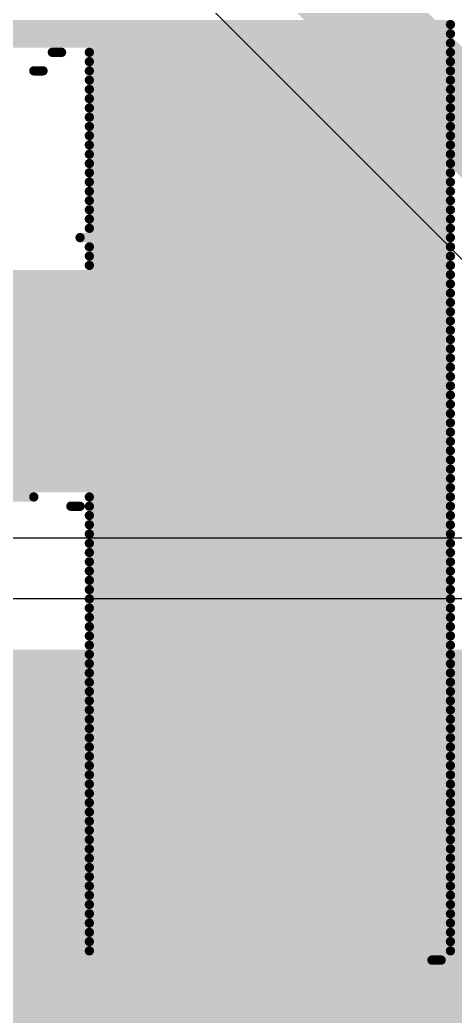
# Model space of a CAD drawing. Header units: inches. Extents: x -5 to 247, y -53 to 67.
# Drawn here: x 30.909 to 32.103, y -18.9 to -16.168 of the extents above; entities that cross this region are included whole.
import ezdxf

# ---------------------------------------------------------------- set-up
doc = ezdxf.new("R2010")
doc.units = ezdxf.units.IN
for name, color, linetype in [('Board Outline', 216, 'Continuous'), ('Bottom Overlay', 54, 'Continuous'), ('Top Layer', 1, 'Continuous'), ('Top Overlay', 2, 'Continuous'), ('Top Paste', 8, 'Continuous'), ('Top Solder', 216, 'Continuous')]:
    doc.layers.add(name, color=color, linetype=linetype)

# ---------------------------------------------------------------- blocks, each defined once
blk = doc.blocks.new('C___1206_51')
at = {"layer": 'Top Layer'}
blk.add_hatch(color=1, dxfattribs=at).paths.add_polyline_path([(0.508, 0.889), (2.032, 0.889), (2.032, -0.889), (0.508, -0.889)])
at = {"layer": 'Top Paste'}
blk.add_hatch(color=8, dxfattribs=at).paths.add_polyline_path([(0.508, 0.889), (2.032, 0.889), (2.032, -0.889), (0.508, -0.889)])
at = {"layer": 'Top Solder'}
blk.add_hatch(color=216, dxfattribs=at).paths.add_polyline_path([(0.4064, 0.9906), (2.1336, 0.9906), (2.1336, -0.9906), (0.4064, -0.9906)])
at = {"layer": 'Top Overlay'}
blk.add_lwpolyline([(2.1336, 0.9906, 0.127, 0.127, 0), (2.1336, -0.9906, 0.127, 0.127, 0)], format="xyseb", dxfattribs=at)

msp = doc.modelspace()

# ---------------------------------------------------------------- linework, layer by layer
at = {"layer": 'Board Outline'}
msp.add_lwpolyline([(49.772, 6.3476, 0.254, 0.254, -0.6504), (32.1175, -53.0547, 0.254, 0.254, 0)], format="xyseb", dxfattribs=at)
at = {"layer": 'Bottom Overlay'}
for points in [[(29.2711, -16.181, 0.0254, 0.0254, 0), (32.0905, -16.181, 0.0254, 0.0254, 0)], [(29.2457, -16.2064, 0.0254, 0.0254, 0), (32.0905, -16.2064, 0.0254, 0.0254, 0)], [(29.2457, -16.2318, 0.0254, 0.0254, 0), (32.0905, -16.2318, 0.0254, 0.0254, 0)], [(30.9983, -16.2572, 0.0254, 0.0254, 0), (31.0237, -16.2572, 0.0254, 0.0254, 0)], [(31.0999, -16.2572, 0.0254, 0.0254, 0), (32.0905, -16.2572, 0.0254, 0.0254, 0)], [(31.0999, -16.2826, 0.0254, 0.0254, 0), (32.0905, -16.2826, 0.0254, 0.0254, 0)], [(30.9475, -16.308, 0.0254, 0.0254, 0), (30.9729, -16.308, 0.0254, 0.0254, 0)], [(31.0999, -16.308, 0.0254, 0.0254, 0), (32.0905, -16.308, 0.0254, 0.0254, 0)], [(31.0999, -16.3334, 0.0254, 0.0254, 0), (32.0905, -16.3334, 0.0254, 0.0254, 0)], [(31.0999, -16.3588, 0.0254, 0.0254, 0), (32.0905, -16.3588, 0.0254, 0.0254, 0)], [(31.0999, -16.3842, 0.0254, 0.0254, 0), (32.0905, -16.3842, 0.0254, 0.0254, 0)], [(31.0999, -16.4096, 0.0254, 0.0254, 0), (32.0905, -16.4096, 0.0254, 0.0254, 0)], [(31.0999, -16.435, 0.0254, 0.0254, 0), (32.0905, -16.435, 0.0254, 0.0254, 0)], [(31.0999, -16.4604, 0.0254, 0.0254, 0), (32.0905, -16.4604, 0.0254, 0.0254, 0)], [(31.0999, -16.4858, 0.0254, 0.0254, 0), (32.0905, -16.4858, 0.0254, 0.0254, 0)], [(31.0999, -16.5112, 0.0254, 0.0254, 0), (32.0905, -16.5112, 0.0254, 0.0254, 0)], [(31.0999, -16.5366, 0.0254, 0.0254, 0), (32.0905, -16.5366, 0.0254, 0.0254, 0)], [(31.0999, -16.562, 0.0254, 0.0254, 0), (32.0905, -16.562, 0.0254, 0.0254, 0)], [(31.0999, -16.5874, 0.0254, 0.0254, 0), (32.0905, -16.5874, 0.0254, 0.0254, 0)], [(31.0999, -16.6128, 0.0254, 0.0254, 0), (32.0905, -16.6128, 0.0254, 0.0254, 0)], [(31.0999, -16.6382, 0.0254, 0.0254, 0), (32.0905, -16.6382, 0.0254, 0.0254, 0)], [(31.0999, -16.6636, 0.0254, 0.0254, 0), (32.0905, -16.6636, 0.0254, 0.0254, 0)], [(31.0999, -16.689, 0.0254, 0.0254, 0), (32.0905, -16.689, 0.0254, 0.0254, 0)], [(31.0999, -16.7144, 0.0254, 0.0254, 0), (32.0905, -16.7144, 0.0254, 0.0254, 0)], [(31.0999, -16.7398, 0.0254, 0.0254, 0), (32.0905, -16.7398, 0.0254, 0.0254, 0)], [(31.0745, -16.7652, 0.0254, 0.0254, 0), (32.0905, -16.7652, 0.0254, 0.0254, 0)], [(31.0999, -16.7906, 0.0254, 0.0254, 0), (32.0905, -16.7906, 0.0254, 0.0254, 0)], [(31.0999, -16.816, 0.0254, 0.0254, 0), (32.0905, -16.816, 0.0254, 0.0254, 0)], [(31.0999, -16.8414, 0.0254, 0.0254, 0), (32.0905, -16.8414, 0.0254, 0.0254, 0)], [(29.2965, -16.8668, 0.0254, 0.0254, 0), (32.0905, -16.8668, 0.0254, 0.0254, 0)], [(29.2965, -16.8922, 0.0254, 0.0254, 0), (32.0905, -16.8922, 0.0254, 0.0254, 0)], [(29.3473, -16.9176, 0.0254, 0.0254, 0), (32.0905, -16.9176, 0.0254, 0.0254, 0)], [(29.3473, -16.943, 0.0254, 0.0254, 0), (32.0905, -16.943, 0.0254, 0.0254, 0)], [(29.3727, -16.9684, 0.0254, 0.0254, 0), (32.0905, -16.9684, 0.0254, 0.0254, 0)], [(29.3981, -16.9938, 0.0254, 0.0254, 0), (32.0905, -16.9938, 0.0254, 0.0254, 0)], [(29.3981, -17.0192, 0.0254, 0.0254, 0), (32.0905, -17.0192, 0.0254, 0.0254, 0)], [(29.4235, -17.0446, 0.0254, 0.0254, 0), (32.0905, -17.0446, 0.0254, 0.0254, 0)], [(29.4489, -17.07, 0.0254, 0.0254, 0), (32.0905, -17.07, 0.0254, 0.0254, 0)], [(29.4743, -17.0954, 0.0254, 0.0254, 0), (32.0905, -17.0954, 0.0254, 0.0254, 0)], [(29.4997, -17.1208, 0.0254, 0.0254, 0), (32.0905, -17.1208, 0.0254, 0.0254, 0)], [(29.5251, -17.1462, 0.0254, 0.0254, 0), (32.0905, -17.1462, 0.0254, 0.0254, 0)], [(29.4997, -17.1716, 0.0254, 0.0254, 0), (32.0905, -17.1716, 0.0254, 0.0254, 0)], [(29.6013, -17.197, 0.0254, 0.0254, 0), (32.0905, -17.197, 0.0254, 0.0254, 0)], [(29.6267, -17.2224, 0.0254, 0.0254, 0), (32.0905, -17.2224, 0.0254, 0.0254, 0)], [(29.6775, -17.2478, 0.0254, 0.0254, 0), (32.0905, -17.2478, 0.0254, 0.0254, 0)], [(29.7283, -17.2732, 0.0254, 0.0254, 0), (32.0905, -17.2732, 0.0254, 0.0254, 0)], [(29.7791, -17.2986, 0.0254, 0.0254, 0), (32.0905, -17.2986, 0.0254, 0.0254, 0)], [(29.8807, -17.324, 0.0254, 0.0254, 0), (32.0905, -17.324, 0.0254, 0.0254, 0)], [(29.9315, -17.3494, 0.0254, 0.0254, 0), (32.0905, -17.3494, 0.0254, 0.0254, 0)], [(29.8807, -17.3748, 0.0254, 0.0254, 0), (32.0905, -17.3748, 0.0254, 0.0254, 0)], [(29.8045, -17.4002, 0.0254, 0.0254, 0), (32.0905, -17.4002, 0.0254, 0.0254, 0)], [(29.7283, -17.4256, 0.0254, 0.0254, 0), (32.0905, -17.4256, 0.0254, 0.0254, 0)], [(29.7283, -17.451, 0.0254, 0.0254, 0), (32.0905, -17.451, 0.0254, 0.0254, 0)], [(29.7029, -17.4764, 0.0254, 0.0254, 0), (30.9475, -17.4764, 0.0254, 0.0254, 0)], [(31.0999, -17.4764, 0.0254, 0.0254, 0), (32.0905, -17.4764, 0.0254, 0.0254, 0)], [(31.0491, -17.5018, 0.0254, 0.0254, 0), (31.0745, -17.5018, 0.0254, 0.0254, 0)], [(31.0999, -17.5018, 0.0254, 0.0254, 0), (32.0905, -17.5018, 0.0254, 0.0254, 0)], [(31.0999, -17.5272, 0.0254, 0.0254, 0), (32.0905, -17.5272, 0.0254, 0.0254, 0)], [(31.0999, -17.5526, 0.0254, 0.0254, 0), (32.0905, -17.5526, 0.0254, 0.0254, 0)], [(31.0999, -17.578, 0.0254, 0.0254, 0), (32.0905, -17.578, 0.0254, 0.0254, 0)], [(31.0999, -17.6034, 0.0254, 0.0254, 0), (32.0905, -17.6034, 0.0254, 0.0254, 0)], [(31.0999, -17.6288, 0.0254, 0.0254, 0), (32.0905, -17.6288, 0.0254, 0.0254, 0)], [(31.0999, -17.6542, 0.0254, 0.0254, 0), (32.0905, -17.6542, 0.0254, 0.0254, 0)], [(31.0999, -17.6796, 0.0254, 0.0254, 0), (32.0905, -17.6796, 0.0254, 0.0254, 0)], [(31.0999, -17.705, 0.0254, 0.0254, 0), (32.0905, -17.705, 0.0254, 0.0254, 0)], [(31.0999, -17.7304, 0.0254, 0.0254, 0), (32.0905, -17.7304, 0.0254, 0.0254, 0)], [(31.0999, -17.7558, 0.0254, 0.0254, 0), (32.0905, -17.7558, 0.0254, 0.0254, 0)], [(31.0999, -17.7812, 0.0254, 0.0254, 0), (32.0905, -17.7812, 0.0254, 0.0254, 0)], [(31.0999, -17.8066, 0.0254, 0.0254, 0), (32.0905, -17.8066, 0.0254, 0.0254, 0)], [(31.0999, -17.832, 0.0254, 0.0254, 0), (32.0905, -17.832, 0.0254, 0.0254, 0)], [(31.0999, -17.8574, 0.0254, 0.0254, 0), (32.0905, -17.8574, 0.0254, 0.0254, 0)], [(31.0999, -17.8828, 0.0254, 0.0254, 0), (32.0905, -17.8828, 0.0254, 0.0254, 0)], [(31.0999, -17.9082, 0.0254, 0.0254, 0), (32.0905, -17.9082, 0.0254, 0.0254, 0)], [(31.0999, -17.9336, 0.0254, 0.0254, 0), (32.0905, -17.9336, 0.0254, 0.0254, 0)], [(31.0999, -17.959, 0.0254, 0.0254, 0), (32.0905, -17.959, 0.0254, 0.0254, 0)], [(31.0999, -17.9844, 0.0254, 0.0254, 0), (32.0905, -17.9844, 0.0254, 0.0254, 0)], [(31.0999, -18.0098, 0.0254, 0.0254, 0), (32.0905, -18.0098, 0.0254, 0.0254, 0)], [(31.0999, -18.0352, 0.0254, 0.0254, 0), (32.0905, -18.0352, 0.0254, 0.0254, 0)], [(31.0999, -18.0606, 0.0254, 0.0254, 0), (32.0905, -18.0606, 0.0254, 0.0254, 0)], [(31.0999, -18.086, 0.0254, 0.0254, 0), (32.0905, -18.086, 0.0254, 0.0254, 0)], [(31.0999, -18.1114, 0.0254, 0.0254, 0), (32.0905, -18.1114, 0.0254, 0.0254, 0)], [(31.0999, -18.1368, 0.0254, 0.0254, 0), (32.0905, -18.1368, 0.0254, 0.0254, 0)], [(31.0999, -18.1622, 0.0254, 0.0254, 0), (32.0905, -18.1622, 0.0254, 0.0254, 0)], [(31.0999, -18.1876, 0.0254, 0.0254, 0), (32.0905, -18.1876, 0.0254, 0.0254, 0)], [(31.0999, -18.213, 0.0254, 0.0254, 0), (32.0905, -18.213, 0.0254, 0.0254, 0)], [(31.0999, -18.2384, 0.0254, 0.0254, 0), (32.0905, -18.2384, 0.0254, 0.0254, 0)], [(31.0999, -18.2638, 0.0254, 0.0254, 0), (32.0905, -18.2638, 0.0254, 0.0254, 0)], [(31.0999, -18.2892, 0.0254, 0.0254, 0), (32.0905, -18.2892, 0.0254, 0.0254, 0)], [(31.0999, -18.3146, 0.0254, 0.0254, 0), (32.0905, -18.3146, 0.0254, 0.0254, 0)], [(31.0999, -18.34, 0.0254, 0.0254, 0), (32.0905, -18.34, 0.0254, 0.0254, 0)], [(31.0999, -18.3654, 0.0254, 0.0254, 0), (32.0905, -18.3654, 0.0254, 0.0254, 0)], [(31.0999, -18.3908, 0.0254, 0.0254, 0), (32.0905, -18.3908, 0.0254, 0.0254, 0)], [(31.0999, -18.4162, 0.0254, 0.0254, 0), (32.0905, -18.4162, 0.0254, 0.0254, 0)], [(31.0999, -18.4416, 0.0254, 0.0254, 0), (32.0905, -18.4416, 0.0254, 0.0254, 0)], [(31.0999, -18.467, 0.0254, 0.0254, 0), (32.0905, -18.467, 0.0254, 0.0254, 0)], [(31.0999, -18.4924, 0.0254, 0.0254, 0), (32.0905, -18.4924, 0.0254, 0.0254, 0)], [(31.0999, -18.5178, 0.0254, 0.0254, 0), (32.0905, -18.5178, 0.0254, 0.0254, 0)], [(31.0999, -18.5432, 0.0254, 0.0254, 0), (32.0905, -18.5432, 0.0254, 0.0254, 0)], [(31.0999, -18.5686, 0.0254, 0.0254, 0), (32.0905, -18.5686, 0.0254, 0.0254, 0)], [(31.0999, -18.594, 0.0254, 0.0254, 0), (32.0905, -18.594, 0.0254, 0.0254, 0)], [(31.0999, -18.6194, 0.0254, 0.0254, 0), (32.0905, -18.6194, 0.0254, 0.0254, 0)], [(31.0999, -18.6448, 0.0254, 0.0254, 0), (32.0905, -18.6448, 0.0254, 0.0254, 0)], [(31.0999, -18.6702, 0.0254, 0.0254, 0), (32.0905, -18.6702, 0.0254, 0.0254, 0)], [(31.0999, -18.6956, 0.0254, 0.0254, 0), (32.0905, -18.6956, 0.0254, 0.0254, 0)], [(31.0999, -18.721, 0.0254, 0.0254, 0), (32.0905, -18.721, 0.0254, 0.0254, 0)], [(32.0397, -18.7464, 0.0254, 0.0254, 0), (32.0651, -18.7464, 0.0254, 0.0254, 0)]]:
    msp.add_lwpolyline(points, format="xyseb", dxfattribs=at)
for points in [[(32.0841, -16.181, 0.0127, 0.0127, 1), (32.0968, -16.181, 0.0127, 0.0127, 1)], [(32.0841, -16.2064, 0.0127, 0.0127, 1), (32.0968, -16.2064, 0.0127, 0.0127, 1)], [(32.0841, -16.2318, 0.0127, 0.0127, 1), (32.0968, -16.2318, 0.0127, 0.0127, 1)], [(30.9919, -16.2572, 0.0127, 0.0127, 1), (31.0046, -16.2572, 0.0127, 0.0127, 1)], [(31.0173, -16.2572, 0.0127, 0.0127, 1), (31.03, -16.2572, 0.0127, 0.0127, 1)], [(31.0935, -16.2572, 0.0127, 0.0127, 1), (31.1062, -16.2572, 0.0127, 0.0127, 1)], [(32.0841, -16.2572, 0.0127, 0.0127, 1), (32.0968, -16.2572, 0.0127, 0.0127, 1)], [(31.0935, -16.2826, 0.0127, 0.0127, 1), (31.1062, -16.2826, 0.0127, 0.0127, 1)], [(32.0841, -16.2826, 0.0127, 0.0127, 1), (32.0968, -16.2826, 0.0127, 0.0127, 1)], [(30.9411, -16.308, 0.0127, 0.0127, 1), (30.9538, -16.308, 0.0127, 0.0127, 1)], [(30.9665, -16.308, 0.0127, 0.0127, 1), (30.9792, -16.308, 0.0127, 0.0127, 1)], [(31.0935, -16.308, 0.0127, 0.0127, 1), (31.1062, -16.308, 0.0127, 0.0127, 1)], [(32.0841, -16.308, 0.0127, 0.0127, 1), (32.0968, -16.308, 0.0127, 0.0127, 1)], [(31.0935, -16.3334, 0.0127, 0.0127, 1), (31.1062, -16.3334, 0.0127, 0.0127, 1)], [(32.0841, -16.3334, 0.0127, 0.0127, 1), (32.0968, -16.3334, 0.0127, 0.0127, 1)], [(31.0935, -16.3588, 0.0127, 0.0127, 1), (31.1062, -16.3588, 0.0127, 0.0127, 1)], [(32.0841, -16.3588, 0.0127, 0.0127, 1), (32.0968, -16.3588, 0.0127, 0.0127, 1)], [(31.0935, -16.3842, 0.0127, 0.0127, 1), (31.1062, -16.3842, 0.0127, 0.0127, 1)], [(32.0841, -16.3842, 0.0127, 0.0127, 1), (32.0968, -16.3842, 0.0127, 0.0127, 1)], [(31.0935, -16.4096, 0.0127, 0.0127, 1), (31.1062, -16.4096, 0.0127, 0.0127, 1)], [(32.0841, -16.4096, 0.0127, 0.0127, 1), (32.0968, -16.4096, 0.0127, 0.0127, 1)], [(31.0935, -16.435, 0.0127, 0.0127, 1), (31.1062, -16.435, 0.0127, 0.0127, 1)], [(32.0841, -16.435, 0.0127, 0.0127, 1), (32.0968, -16.435, 0.0127, 0.0127, 1)], [(31.0935, -16.4604, 0.0127, 0.0127, 1), (31.1062, -16.4604, 0.0127, 0.0127, 1)], [(32.0841, -16.4604, 0.0127, 0.0127, 1), (32.0968, -16.4604, 0.0127, 0.0127, 1)], [(31.0935, -16.4858, 0.0127, 0.0127, 1), (31.1062, -16.4858, 0.0127, 0.0127, 1)], [(31.0935, -16.5112, 0.0127, 0.0127, 1), (31.1062, -16.5112, 0.0127, 0.0127, 1)], [(32.0841, -16.4858, 0.0127, 0.0127, 1), (32.0968, -16.4858, 0.0127, 0.0127, 1)], [(32.0841, -16.5112, 0.0127, 0.0127, 1), (32.0968, -16.5112, 0.0127, 0.0127, 1)], [(31.0935, -16.5366, 0.0127, 0.0127, 1), (31.1062, -16.5366, 0.0127, 0.0127, 1)], [(32.0841, -16.5366, 0.0127, 0.0127, 1), (32.0968, -16.5366, 0.0127, 0.0127, 1)], [(31.0935, -16.562, 0.0127, 0.0127, 1), (31.1062, -16.562, 0.0127, 0.0127, 1)], [(32.0841, -16.562, 0.0127, 0.0127, 1), (32.0968, -16.562, 0.0127, 0.0127, 1)], [(31.0935, -16.5874, 0.0127, 0.0127, 1), (31.1062, -16.5874, 0.0127, 0.0127, 1)], [(32.0841, -16.5874, 0.0127, 0.0127, 1), (32.0968, -16.5874, 0.0127, 0.0127, 1)], [(31.0935, -16.6128, 0.0127, 0.0127, 1), (31.1062, -16.6128, 0.0127, 0.0127, 1)], [(32.0841, -16.6128, 0.0127, 0.0127, 1), (32.0968, -16.6128, 0.0127, 0.0127, 1)], [(31.0935, -16.6382, 0.0127, 0.0127, 1), (31.1062, -16.6382, 0.0127, 0.0127, 1)], [(32.0841, -16.6382, 0.0127, 0.0127, 1), (32.0968, -16.6382, 0.0127, 0.0127, 1)], [(31.0935, -16.6636, 0.0127, 0.0127, 1), (31.1062, -16.6636, 0.0127, 0.0127, 1)], [(32.0841, -16.6636, 0.0127, 0.0127, 1), (32.0968, -16.6636, 0.0127, 0.0127, 1)], [(31.0935, -16.689, 0.0127, 0.0127, 1), (31.1062, -16.689, 0.0127, 0.0127, 1)], [(32.0841, -16.689, 0.0127, 0.0127, 1), (32.0968, -16.689, 0.0127, 0.0127, 1)], [(31.0935, -16.7144, 0.0127, 0.0127, 1), (31.1062, -16.7144, 0.0127, 0.0127, 1)], [(32.0841, -16.7144, 0.0127, 0.0127, 1), (32.0968, -16.7144, 0.0127, 0.0127, 1)], [(31.0935, -16.7398, 0.0127, 0.0127, 1), (31.1062, -16.7398, 0.0127, 0.0127, 1)], [(32.0841, -16.7398, 0.0127, 0.0127, 1), (32.0968, -16.7398, 0.0127, 0.0127, 1)], [(31.0681, -16.7652, 0.0127, 0.0127, 1), (31.0808, -16.7652, 0.0127, 0.0127, 1)], [(32.0841, -16.7652, 0.0127, 0.0127, 1), (32.0968, -16.7652, 0.0127, 0.0127, 1)], [(31.0935, -16.7906, 0.0127, 0.0127, 1), (31.1062, -16.7906, 0.0127, 0.0127, 1)], [(32.0841, -16.7906, 0.0127, 0.0127, 1), (32.0968, -16.7906, 0.0127, 0.0127, 1)], [(31.0935, -16.816, 0.0127, 0.0127, 1), (31.1062, -16.816, 0.0127, 0.0127, 1)], [(32.0841, -16.816, 0.0127, 0.0127, 1), (32.0968, -16.816, 0.0127, 0.0127, 1)], [(31.0935, -16.8414, 0.0127, 0.0127, 1), (31.1062, -16.8414, 0.0127, 0.0127, 1)], [(32.0841, -16.8414, 0.0127, 0.0127, 1), (32.0968, -16.8414, 0.0127, 0.0127, 1)], [(32.0841, -16.8668, 0.0127, 0.0127, 1), (32.0968, -16.8668, 0.0127, 0.0127, 1)], [(32.0841, -16.8922, 0.0127, 0.0127, 1), (32.0968, -16.8922, 0.0127, 0.0127, 1)], [(32.0841, -16.9176, 0.0127, 0.0127, 1), (32.0968, -16.9176, 0.0127, 0.0127, 1)], [(32.0841, -16.943, 0.0127, 0.0127, 1), (32.0968, -16.943, 0.0127, 0.0127, 1)], [(32.0841, -16.9684, 0.0127, 0.0127, 1), (32.0968, -16.9684, 0.0127, 0.0127, 1)], [(32.0841, -16.9938, 0.0127, 0.0127, 1), (32.0968, -16.9938, 0.0127, 0.0127, 1)], [(32.0841, -17.0192, 0.0127, 0.0127, 1), (32.0968, -17.0192, 0.0127, 0.0127, 1)], [(32.0841, -17.0446, 0.0127, 0.0127, 1), (32.0968, -17.0446, 0.0127, 0.0127, 1)], [(32.0841, -17.07, 0.0127, 0.0127, 1), (32.0968, -17.07, 0.0127, 0.0127, 1)], [(32.0841, -17.0954, 0.0127, 0.0127, 1), (32.0968, -17.0954, 0.0127, 0.0127, 1)], [(32.0841, -17.1208, 0.0127, 0.0127, 1), (32.0968, -17.1208, 0.0127, 0.0127, 1)], [(32.0841, -17.1462, 0.0127, 0.0127, 1), (32.0968, -17.1462, 0.0127, 0.0127, 1)], [(32.0841, -17.1716, 0.0127, 0.0127, 1), (32.0968, -17.1716, 0.0127, 0.0127, 1)], [(32.0841, -17.197, 0.0127, 0.0127, 1), (32.0968, -17.197, 0.0127, 0.0127, 1)], [(32.0841, -17.2224, 0.0127, 0.0127, 1), (32.0968, -17.2224, 0.0127, 0.0127, 1)], [(32.0841, -17.2478, 0.0127, 0.0127, 1), (32.0968, -17.2478, 0.0127, 0.0127, 1)], [(32.0841, -17.2732, 0.0127, 0.0127, 1), (32.0968, -17.2732, 0.0127, 0.0127, 1)], [(32.0841, -17.2986, 0.0127, 0.0127, 1), (32.0968, -17.2986, 0.0127, 0.0127, 1)], [(32.0841, -17.324, 0.0127, 0.0127, 1), (32.0968, -17.324, 0.0127, 0.0127, 1)], [(32.0841, -17.3494, 0.0127, 0.0127, 1), (32.0968, -17.3494, 0.0127, 0.0127, 1)], [(32.0841, -17.3748, 0.0127, 0.0127, 1), (32.0968, -17.3748, 0.0127, 0.0127, 1)], [(32.0841, -17.4002, 0.0127, 0.0127, 1), (32.0968, -17.4002, 0.0127, 0.0127, 1)], [(32.0841, -17.4256, 0.0127, 0.0127, 1), (32.0968, -17.4256, 0.0127, 0.0127, 1)], [(32.0841, -17.451, 0.0127, 0.0127, 1), (32.0968, -17.451, 0.0127, 0.0127, 1)], [(30.9411, -17.4764, 0.0127, 0.0127, 1), (30.9538, -17.4764, 0.0127, 0.0127, 1)], [(31.0935, -17.4764, 0.0127, 0.0127, 1), (31.1062, -17.4764, 0.0127, 0.0127, 1)], [(32.0841, -17.4764, 0.0127, 0.0127, 1), (32.0968, -17.4764, 0.0127, 0.0127, 1)], [(31.0427, -17.5018, 0.0127, 0.0127, 1), (31.0554, -17.5018, 0.0127, 0.0127, 1)], [(31.0681, -17.5018, 0.0127, 0.0127, 1), (31.0808, -17.5018, 0.0127, 0.0127, 1)], [(31.0935, -17.5018, 0.0127, 0.0127, 1), (31.1062, -17.5018, 0.0127, 0.0127, 1)], [(32.0841, -17.5018, 0.0127, 0.0127, 1), (32.0968, -17.5018, 0.0127, 0.0127, 1)], [(31.0935, -17.5272, 0.0127, 0.0127, 1), (31.1062, -17.5272, 0.0127, 0.0127, 1)], [(32.0841, -17.5272, 0.0127, 0.0127, 1), (32.0968, -17.5272, 0.0127, 0.0127, 1)], [(31.0935, -17.5526, 0.0127, 0.0127, 1), (31.1062, -17.5526, 0.0127, 0.0127, 1)], [(32.0841, -17.5526, 0.0127, 0.0127, 1), (32.0968, -17.5526, 0.0127, 0.0127, 1)], [(31.0935, -17.578, 0.0127, 0.0127, 1), (31.1062, -17.578, 0.0127, 0.0127, 1)], [(31.0935, -17.6034, 0.0127, 0.0127, 1), (31.1062, -17.6034, 0.0127, 0.0127, 1)], [(32.0841, -17.578, 0.0127, 0.0127, 1), (32.0968, -17.578, 0.0127, 0.0127, 1)], [(32.0841, -17.6034, 0.0127, 0.0127, 1), (32.0968, -17.6034, 0.0127, 0.0127, 1)], [(31.0935, -17.6288, 0.0127, 0.0127, 1), (31.1062, -17.6288, 0.0127, 0.0127, 1)], [(32.0841, -17.6288, 0.0127, 0.0127, 1), (32.0968, -17.6288, 0.0127, 0.0127, 1)], [(31.0935, -17.6542, 0.0127, 0.0127, 1), (31.1062, -17.6542, 0.0127, 0.0127, 1)], [(32.0841, -17.6542, 0.0127, 0.0127, 1), (32.0968, -17.6542, 0.0127, 0.0127, 1)], [(31.0935, -17.6796, 0.0127, 0.0127, 1), (31.1062, -17.6796, 0.0127, 0.0127, 1)], [(32.0841, -17.6796, 0.0127, 0.0127, 1), (32.0968, -17.6796, 0.0127, 0.0127, 1)], [(31.0935, -17.705, 0.0127, 0.0127, 1), (31.1062, -17.705, 0.0127, 0.0127, 1)], [(32.0841, -17.705, 0.0127, 0.0127, 1), (32.0968, -17.705, 0.0127, 0.0127, 1)], [(31.0935, -17.7304, 0.0127, 0.0127, 1), (31.1062, -17.7304, 0.0127, 0.0127, 1)], [(32.0841, -17.7304, 0.0127, 0.0127, 1), (32.0968, -17.7304, 0.0127, 0.0127, 1)], [(31.0935, -17.7558, 0.0127, 0.0127, 1), (31.1062, -17.7558, 0.0127, 0.0127, 1)], [(32.0841, -17.7558, 0.0127, 0.0127, 1), (32.0968, -17.7558, 0.0127, 0.0127, 1)], [(31.0935, -17.7812, 0.0127, 0.0127, 1), (31.1062, -17.7812, 0.0127, 0.0127, 1)], [(32.0841, -17.7812, 0.0127, 0.0127, 1), (32.0968, -17.7812, 0.0127, 0.0127, 1)], [(31.0935, -17.8066, 0.0127, 0.0127, 1), (31.1062, -17.8066, 0.0127, 0.0127, 1)], [(32.0841, -17.8066, 0.0127, 0.0127, 1), (32.0968, -17.8066, 0.0127, 0.0127, 1)], [(31.0935, -17.832, 0.0127, 0.0127, 1), (31.1062, -17.832, 0.0127, 0.0127, 1)], [(32.0841, -17.832, 0.0127, 0.0127, 1), (32.0968, -17.832, 0.0127, 0.0127, 1)], [(31.0935, -17.8574, 0.0127, 0.0127, 1), (31.1062, -17.8574, 0.0127, 0.0127, 1)], [(32.0841, -17.8574, 0.0127, 0.0127, 1), (32.0968, -17.8574, 0.0127, 0.0127, 1)], [(31.0935, -17.8828, 0.0127, 0.0127, 1), (31.1062, -17.8828, 0.0127, 0.0127, 1)], [(32.0841, -17.8828, 0.0127, 0.0127, 1), (32.0968, -17.8828, 0.0127, 0.0127, 1)], [(31.0935, -17.9082, 0.0127, 0.0127, 1), (31.1062, -17.9082, 0.0127, 0.0127, 1)], [(32.0841, -17.9082, 0.0127, 0.0127, 1), (32.0968, -17.9082, 0.0127, 0.0127, 1)], [(31.0935, -17.9336, 0.0127, 0.0127, 1), (31.1062, -17.9336, 0.0127, 0.0127, 1)], [(31.0935, -17.959, 0.0127, 0.0127, 1), (31.1062, -17.959, 0.0127, 0.0127, 1)], [(32.0841, -17.9336, 0.0127, 0.0127, 1), (32.0968, -17.9336, 0.0127, 0.0127, 1)], [(32.0841, -17.959, 0.0127, 0.0127, 1), (32.0968, -17.959, 0.0127, 0.0127, 1)], [(31.0935, -17.9844, 0.0127, 0.0127, 1), (31.1062, -17.9844, 0.0127, 0.0127, 1)], [(32.0841, -17.9844, 0.0127, 0.0127, 1), (32.0968, -17.9844, 0.0127, 0.0127, 1)], [(31.0935, -18.0098, 0.0127, 0.0127, 1), (31.1062, -18.0098, 0.0127, 0.0127, 1)], [(32.0841, -18.0098, 0.0127, 0.0127, 1), (32.0968, -18.0098, 0.0127, 0.0127, 1)], [(31.0935, -18.0352, 0.0127, 0.0127, 1), (31.1062, -18.0352, 0.0127, 0.0127, 1)], [(32.0841, -18.0352, 0.0127, 0.0127, 1), (32.0968, -18.0352, 0.0127, 0.0127, 1)], [(31.0935, -18.0606, 0.0127, 0.0127, 1), (31.1062, -18.0606, 0.0127, 0.0127, 1)], [(32.0841, -18.0606, 0.0127, 0.0127, 1), (32.0968, -18.0606, 0.0127, 0.0127, 1)], [(31.0935, -18.086, 0.0127, 0.0127, 1), (31.1062, -18.086, 0.0127, 0.0127, 1)], [(32.0841, -18.086, 0.0127, 0.0127, 1), (32.0968, -18.086, 0.0127, 0.0127, 1)], [(31.0935, -18.1114, 0.0127, 0.0127, 1), (31.1062, -18.1114, 0.0127, 0.0127, 1)], [(32.0841, -18.1114, 0.0127, 0.0127, 1), (32.0968, -18.1114, 0.0127, 0.0127, 1)], [(31.0935, -18.1368, 0.0127, 0.0127, 1), (31.1062, -18.1368, 0.0127, 0.0127, 1)], [(32.0841, -18.1368, 0.0127, 0.0127, 1), (32.0968, -18.1368, 0.0127, 0.0127, 1)], [(31.0935, -18.1622, 0.0127, 0.0127, 1), (31.1062, -18.1622, 0.0127, 0.0127, 1)], [(32.0841, -18.1622, 0.0127, 0.0127, 1), (32.0968, -18.1622, 0.0127, 0.0127, 1)], [(31.0935, -18.1876, 0.0127, 0.0127, 1), (31.1062, -18.1876, 0.0127, 0.0127, 1)], [(32.0841, -18.1876, 0.0127, 0.0127, 1), (32.0968, -18.1876, 0.0127, 0.0127, 1)], [(31.0935, -18.213, 0.0127, 0.0127, 1), (31.1062, -18.213, 0.0127, 0.0127, 1)], [(32.0841, -18.213, 0.0127, 0.0127, 1), (32.0968, -18.213, 0.0127, 0.0127, 1)], [(31.0935, -18.2384, 0.0127, 0.0127, 1), (31.1062, -18.2384, 0.0127, 0.0127, 1)], [(32.0841, -18.2384, 0.0127, 0.0127, 1), (32.0968, -18.2384, 0.0127, 0.0127, 1)], [(31.0935, -18.2638, 0.0127, 0.0127, 1), (31.1062, -18.2638, 0.0127, 0.0127, 1)], [(32.0841, -18.2638, 0.0127, 0.0127, 1), (32.0968, -18.2638, 0.0127, 0.0127, 1)], [(31.0935, -18.2892, 0.0127, 0.0127, 1), (31.1062, -18.2892, 0.0127, 0.0127, 1)], [(32.0841, -18.2892, 0.0127, 0.0127, 1), (32.0968, -18.2892, 0.0127, 0.0127, 1)], [(31.0935, -18.3146, 0.0127, 0.0127, 1), (31.1062, -18.3146, 0.0127, 0.0127, 1)], [(31.0935, -18.34, 0.0127, 0.0127, 1), (31.1062, -18.34, 0.0127, 0.0127, 1)], [(32.0841, -18.3146, 0.0127, 0.0127, 1), (32.0968, -18.3146, 0.0127, 0.0127, 1)], [(32.0841, -18.34, 0.0127, 0.0127, 1), (32.0968, -18.34, 0.0127, 0.0127, 1)], [(31.0935, -18.3654, 0.0127, 0.0127, 1), (31.1062, -18.3654, 0.0127, 0.0127, 1)], [(32.0841, -18.3654, 0.0127, 0.0127, 1), (32.0968, -18.3654, 0.0127, 0.0127, 1)], [(31.0935, -18.3908, 0.0127, 0.0127, 1), (31.1062, -18.3908, 0.0127, 0.0127, 1)], [(32.0841, -18.3908, 0.0127, 0.0127, 1), (32.0968, -18.3908, 0.0127, 0.0127, 1)], [(31.0935, -18.4162, 0.0127, 0.0127, 1), (31.1062, -18.4162, 0.0127, 0.0127, 1)], [(32.0841, -18.4162, 0.0127, 0.0127, 1), (32.0968, -18.4162, 0.0127, 0.0127, 1)], [(31.0935, -18.4416, 0.0127, 0.0127, 1), (31.1062, -18.4416, 0.0127, 0.0127, 1)], [(32.0841, -18.4416, 0.0127, 0.0127, 1), (32.0968, -18.4416, 0.0127, 0.0127, 1)], [(31.0935, -18.467, 0.0127, 0.0127, 1), (31.1062, -18.467, 0.0127, 0.0127, 1)], [(32.0841, -18.467, 0.0127, 0.0127, 1), (32.0968, -18.467, 0.0127, 0.0127, 1)], [(31.0935, -18.4924, 0.0127, 0.0127, 1), (31.1062, -18.4924, 0.0127, 0.0127, 1)], [(32.0841, -18.4924, 0.0127, 0.0127, 1), (32.0968, -18.4924, 0.0127, 0.0127, 1)], [(31.0935, -18.5178, 0.0127, 0.0127, 1), (31.1062, -18.5178, 0.0127, 0.0127, 1)], [(32.0841, -18.5178, 0.0127, 0.0127, 1), (32.0968, -18.5178, 0.0127, 0.0127, 1)], [(31.0935, -18.5432, 0.0127, 0.0127, 1), (31.1062, -18.5432, 0.0127, 0.0127, 1)], [(32.0841, -18.5432, 0.0127, 0.0127, 1), (32.0968, -18.5432, 0.0127, 0.0127, 1)], [(31.0935, -18.5686, 0.0127, 0.0127, 1), (31.1062, -18.5686, 0.0127, 0.0127, 1)], [(32.0841, -18.5686, 0.0127, 0.0127, 1), (32.0968, -18.5686, 0.0127, 0.0127, 1)], [(31.0935, -18.594, 0.0127, 0.0127, 1), (31.1062, -18.594, 0.0127, 0.0127, 1)], [(32.0841, -18.594, 0.0127, 0.0127, 1), (32.0968, -18.594, 0.0127, 0.0127, 1)], [(31.0935, -18.6194, 0.0127, 0.0127, 1), (31.1062, -18.6194, 0.0127, 0.0127, 1)], [(32.0841, -18.6194, 0.0127, 0.0127, 1), (32.0968, -18.6194, 0.0127, 0.0127, 1)], [(31.0935, -18.6448, 0.0127, 0.0127, 1), (31.1062, -18.6448, 0.0127, 0.0127, 1)], [(32.0841, -18.6448, 0.0127, 0.0127, 1), (32.0968, -18.6448, 0.0127, 0.0127, 1)], [(31.0935, -18.6702, 0.0127, 0.0127, 1), (31.1062, -18.6702, 0.0127, 0.0127, 1)], [(31.0935, -18.6956, 0.0127, 0.0127, 1), (31.1062, -18.6956, 0.0127, 0.0127, 1)], [(32.0841, -18.6702, 0.0127, 0.0127, 1), (32.0968, -18.6702, 0.0127, 0.0127, 1)], [(32.0841, -18.6956, 0.0127, 0.0127, 1), (32.0968, -18.6956, 0.0127, 0.0127, 1)], [(31.0935, -18.721, 0.0127, 0.0127, 1), (31.1062, -18.721, 0.0127, 0.0127, 1)], [(32.0841, -18.721, 0.0127, 0.0127, 1), (32.0968, -18.721, 0.0127, 0.0127, 1)], [(32.0333, -18.7464, 0.0127, 0.0127, 1), (32.046, -18.7464, 0.0127, 0.0127, 1)], [(32.0587, -18.7464, 0.0127, 0.0127, 1), (32.0714, -18.7464, 0.0127, 0.0127, 1)]]:
    msp.add_lwpolyline(points, format="xyseb", close=True, dxfattribs=at)
at = {"layer": 'Top Layer'}
for p, q in [((30.432, -15.1348), (32.7226, -17.4254)), ((32.6355, -17.5896), (28.2972, -17.5896)), ((28.2972, -17.7546), (32.684, -17.7546))]:
    msp.add_line(p, q, dxfattribs=at)
msp.add_lwpolyline([(30.3825, -14.6824, 0.254, 0.254, 0), (36.4592, -20.759, 0.254, 0.254, 0)], format="xyseb", dxfattribs=at)

# ---------------------------------------------------------------- block references
at = {"rotation": 90}
msp.add_blockref('C___1206_51', (31.443, -20.0921), dxfattribs=at)

doc.saveas('drawing.dxf')
